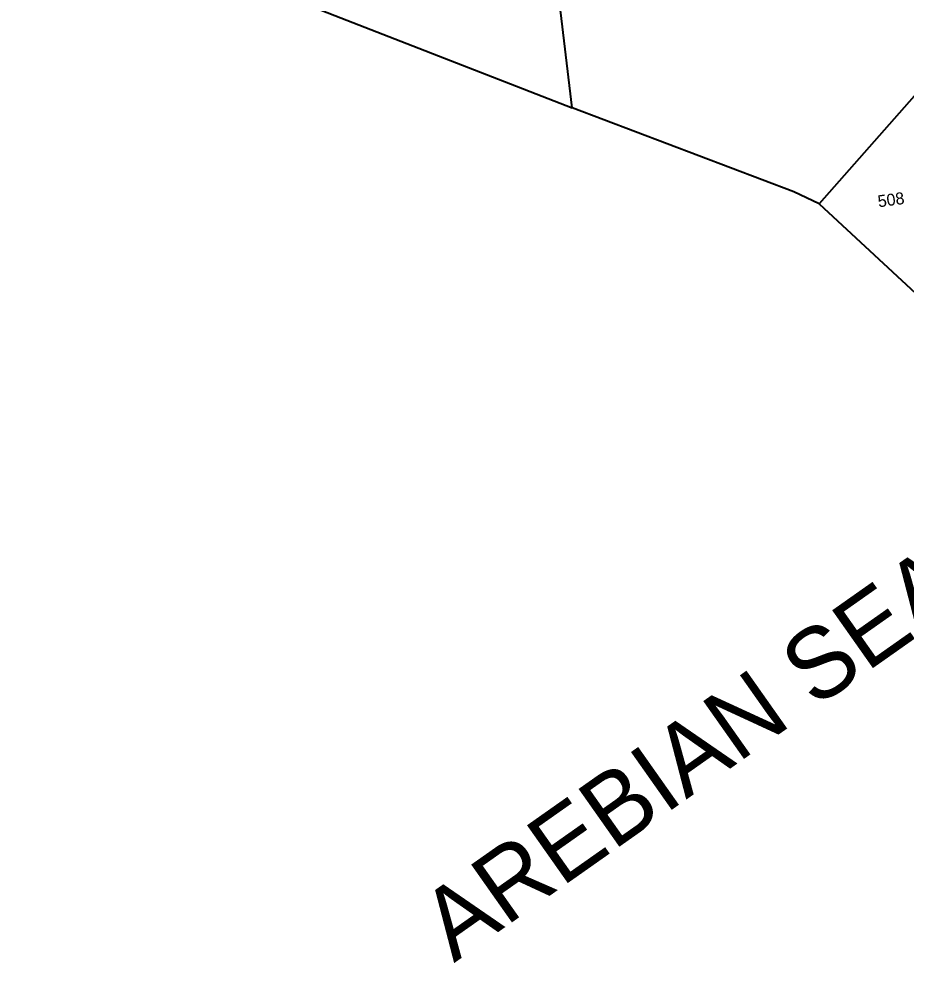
# Model space of a CAD drawing. Header units: metres. Extents: x 318393 to 319412, y 1868341 to 1869380.
# Drawn here: x 318577.5 to 318741.3, y 1868801.8 to 1868976.3 of the extents above; entities that cross this region are included whole.
import ezdxf

# ---------------------------------------------------------------- set-up
doc = ezdxf.new("R2010")
doc.units = ezdxf.units.M
doc.header["$LTSCALE"] = 0.3
doc.header["$MEASUREMENT"] = 0
for name, color, linetype in [('POLY_PARCEL', 6, 'CONTINUOUS'), ('TEXT_MAPOUT', 7, 'CONTINUOUS'), ('TEXT_PARCEL', 7, 'CONTINUOUS'), ('V_BOUND_LINE', 7, 'CONTINUOUS')]:
    doc.layers.add(name, color=color, linetype=linetype)
doc.styles.add('TEXT_MAP', font='')
doc.styles.get('TEXT_MAP').set_extended_font_data('Kruti Dev 050')

msp = doc.modelspace()

# ---------------------------------------------------------------- linework, layer by layer
at = {"layer": 'POLY_PARCEL'}
for p, q in [((318679.65, 1868959.8), (318676.04, 1868990.4)), ((318745.68, 1868965.27), (318725.28, 1868942.08))]:
    msp.add_line(p, q, dxfattribs=at)
at = {"layer": 'V_BOUND_LINE'}
for p, q in [((318577.48, 1868999.68), (318679.65, 1868959.8)), ((318720.63, 1868944.29), (318679.65, 1868959.8)), ((318725.28, 1868942.08), (318720.63, 1868944.29)), ((318725.28, 1868942.08), (318745.98, 1868922.89))]:
    msp.add_line(p, q, dxfattribs=at)

# ---------------------------------------------------------------- texts
at = {"layer": 'TEXT_MAPOUT'}
msp.add_text('AREBIAN SEA', height=13.0665, rotation=35.1703, dxfattribs=at).set_placement((318657.84, 1868801.8))
at = {"layer": 'TEXT_PARCEL', "style": 'TEXT_MAP'}
msp.add_text('508', height=2.208, rotation=7.6995, dxfattribs=at).set_placement((318736.26, 1868941.44))

doc.saveas('drawing.dxf')
